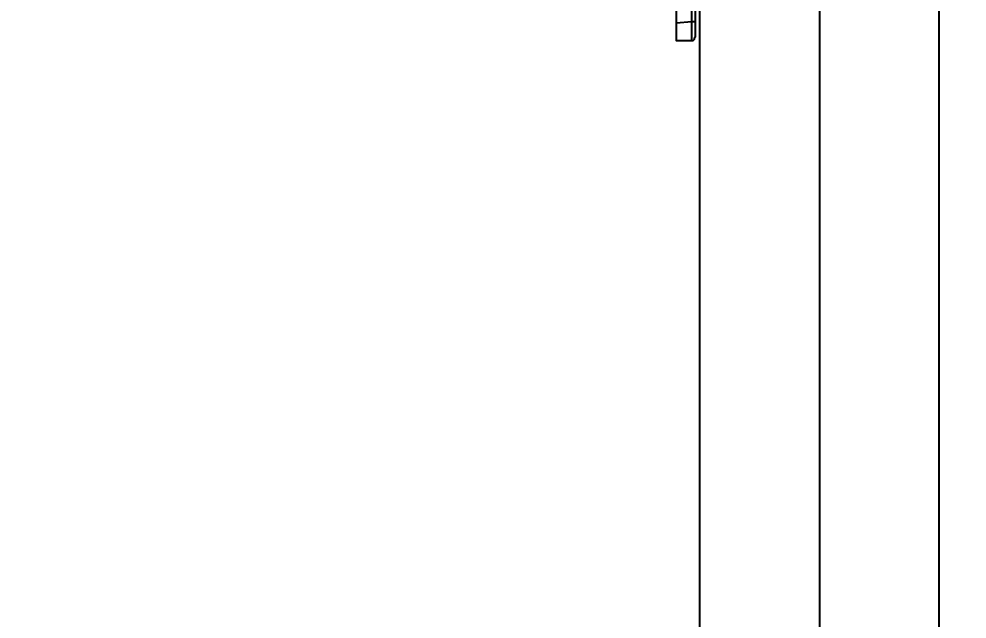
# Model space of a CAD drawing. Header units: feet. Extents: x -4 to 2246, y -9 to 1440.
# Drawn here: x 2061.76 to 2063.62, y 1383.58 to 1384.756 of the extents above; entities that cross this region are included whole.
import ezdxf
from ezdxf import colors
from ezdxf.entities.mleader import LeaderData, LeaderLine
from ezdxf.math import Vec2, Vec3

# ---------------------------------------------------------------- set-up
doc = ezdxf.new("R2010")
doc.units = ezdxf.units.FT
doc.header["$MEASUREMENT"] = 0
doc.layers.add('G-ANNO-TEXT', color=1, linetype='Continuous')
doc.layers.add('PDF8_LP_OBJ-Misc', color=7, linetype='Continuous')
doc.styles.add('NEI-A', font='arial.ttf')

# ---------------------------------------------------------------- blocks, each defined once
blk = doc.blocks.new('Equipment Callout Arrowhead .75')
at = {"color": 0}
blk.add_ellipse((-0.248, 0), major_axis=(0.743, 0), ratio=0.350959, start_param=-0.80282, end_param=3.944413, dxfattribs=at)

msp = doc.modelspace()

# ---------------------------------------------------------------- linework, layer by layer
at = {"layer": 'PDF8_LP_OBJ-Misc', "lineweight": 25}
for points in [[(2063.33123, 1388.74098), (2063.33123, 1381.032879), (2063.09652, 1381.032879), (2063.09652, 1388.74098), (2070.807288, 1388.74098)], [(2063.56594, 1382.947902), (2063.56594, 1385.609731)], [(2063.085338, 1384.718898), (2063.088006, 1384.721566), (2063.088006, 1385.092301)], [(2063.085338, 1384.718898), (2063.085338, 1384.716231), (2063.082671, 1384.713564), (2063.050665, 1384.713564), (2063.050665, 1385.001618)], [(2063.088006, 1384.98028), (2063.085338, 1384.98028), (2063.085338, 1384.985615), (2063.082671, 1384.985615), (2063.080004, 1384.988282), (2063.080004, 1384.713564)], [(2063.088006, 1384.750904), (2063.080004, 1384.750904), (2063.050665, 1384.748237)]]:
    msp.add_lwpolyline(points, dxfattribs=at)

# ---------------------------------------------------------------- next in the draw order: leaders
at = {"layer": 'G-ANNO-TEXT'}
ml = msp.add_multileader_mtext('Standard', dxfattribs=at)
ml.set_content('\\A1;6 MOTOR CONTROL CABLE CONDUITS (TYP.)', color=256, style='NEI-A')
ml.set_leader_properties()
ml.set_arrow_properties(name='Equipment Callout Arrowhead .75')
ml.build(insert=Vec2(0, 0))
ml.multileader.update_dxf_attribs({"dogleg_length": 0.0625, "arrow_head_size": 0.125})
ctx = ml.context
ctx.base_point, ctx.char_height, ctx.arrow_head_size, ctx.landing_gap_size, ctx.plane_origin = Vec3(2133.680839, 1383.790863), 0.1, 0.125, 0.09, Vec3(2077.345805, 1319.927864)
notes = []
notes.append((ctx, [(0, (0, 0, 0), (0, 0), (1, 0), 1, [])]))
ctx.mtext.insert, ctx.mtext.width, ctx.mtext.flow_direction = Vec3(2133.770839, 1383.855563), 2.21448175, 5
ctx.mtext.has_bg_fill, ctx.mtext.bg_color, ctx.mtext.bg_scale_factor, ctx.mtext.bg_transparency, ctx.mtext.use_window_bg_color = 1, -1027028792, 1.5, 0, 1
for ctx, leaders in notes:
    for number, flags, end, landing, length, lines in leaders:
        leader = LeaderData()
        leader.index, (leader.has_last_leader_line, leader.has_dogleg_vector, leader.attachment_direction) = number, flags
        leader.last_leader_point, leader.dogleg_vector, leader.dogleg_length = Vec3(end), Vec3(landing), length
        for number, points, colour, breaks in lines:
            line = LeaderLine()
            line.index, line.vertices, line.color, line.breaks = number, Vec3.list(points), colors.encode_raw_color(colour), breaks
            leader.lines.append(line)
        ctx.leaders.append(leader)

doc.saveas('drawing.dxf')
